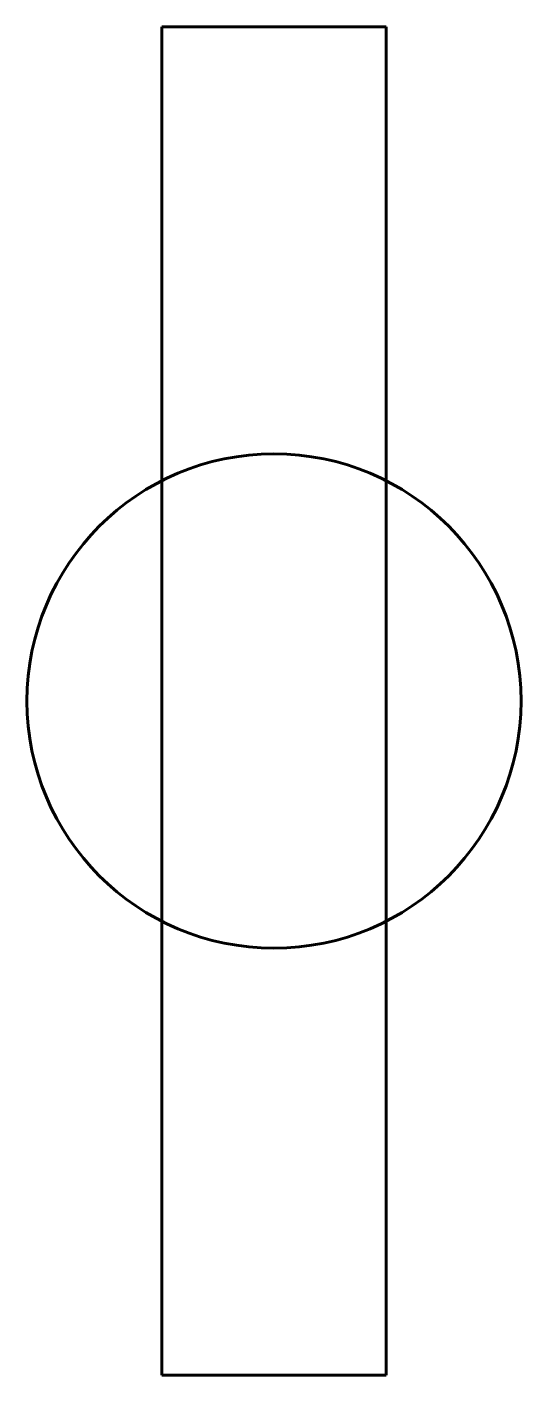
# Model space of a CAD drawing. Header units: millimetres. Extents: x 889.6 to 900.6, y -111 to -81.
import ezdxf

# ---------------------------------------------------------------- set-up
doc = ezdxf.new("R2010")
doc.units = ezdxf.units.MM
doc.linetypes.add('K5LT32768', pattern=[0])
doc.linetypes.add('K5LT_BASIC', pattern=[0])
doc.layers.add('Системный слой', color=7, linetype='Continuous')

msp = doc.modelspace()

# ---------------------------------------------------------------- linework, layer by layer
at = {"layer": 'Системный слой', "color": 150, "linetype": 'K5LT_BASIC', "lineweight": 60, "true_color": 0x0080ff}
for p, q in [((892.59, -81), (897.59, -81)), ((892.59, -111), (892.59, -81)), ((897.59, -81), (897.59, -111)), ((897.59, -111), (892.59, -111))]:
    msp.add_line(p, q, dxfattribs=at)
at = {"layer": 'Системный слой', "color": 150, "linetype": 'K5LT32768', "lineweight": 60, "true_color": 0x0080ff}
msp.add_circle((895.09, -96), 5.5, dxfattribs=at)

doc.saveas('drawing.dxf')
